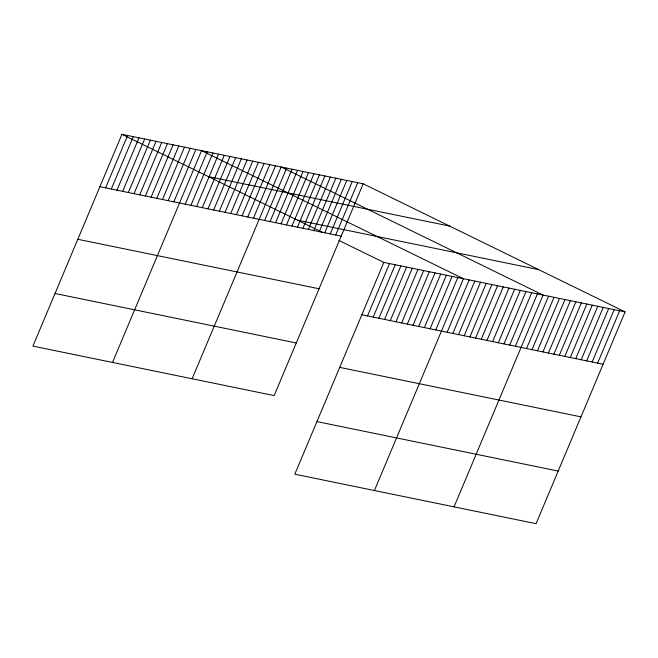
<?xml version="1.0" encoding="UTF-8"?>
<svg xmlns="http://www.w3.org/2000/svg" width="658" height="658" viewBox="0 0 658 658"><rect width="100%" height="100%" fill="white"/><g stroke="black" fill="none" stroke-linecap="round" stroke-linejoin="round"><path stroke-width="0.99" d="M363.183 183.804L121.927 134.322L32.9 346.108L274.156 395.59L363.183 183.804L625.1 311.892L536.073 523.678L294.817 474.196L383.844 262.41L625.1 311.892M105.609 187.843L127.611 135.49M111.292 189.011L133.303 136.658M116.976 190.17L138.986 137.818M122.668 191.338L144.67 138.986M128.351 192.506L150.361 140.154M134.043 193.674L156.045 141.322M139.726 194.842L161.736 142.49M145.41 196.002L167.42 143.65M151.101 197.17L173.103 144.818M156.785 198.338L178.795 145.986M162.477 199.506L184.479 147.153M168.16 200.674L190.17 148.321M173.844 201.833L195.854 149.481M112.518 362.435L201.537 150.649L463.454 278.745L374.435 490.523M185.219 204.169L207.229 151.817M190.91 205.337L212.912 152.985M196.594 206.505L218.604 154.153M202.277 207.665L224.288 155.313M207.969 208.833L229.971 156.481M213.653 210.001L235.663 157.649M219.344 211.169L241.346 158.817M225.028 212.337L247.038 159.984M230.711 213.496L252.721 161.144M236.403 214.664L258.405 162.312M242.086 215.832L264.097 163.48M247.778 217L269.78 164.648M253.462 218.168L275.472 165.816M192.128 378.761L281.155 166.976L543.072 295.072L454.045 506.857M264.615 220.455L286.625 168.103M270.084 221.573L292.094 169.221M275.554 222.692L297.564 170.34M281.024 223.819L303.034 171.467M286.493 224.937L308.495 172.585M291.963 226.064L313.965 173.712M297.432 227.183L319.434 174.831M302.894 228.301L324.904 175.949M308.363 229.428L330.374 177.076M313.833 230.547L335.843 178.195M319.303 231.665L341.313 179.313M324.772 232.792L346.774 180.44M330.242 233.911L352.244 181.559M335.712 235.029L357.713 182.677M367.526 315.93L389.528 263.578M373.209 317.098L395.219 264.746M378.893 318.266L400.903 265.914M384.585 319.434L406.586 267.082M390.268 320.594L412.278 268.242M395.96 321.762L417.962 269.41M401.643 322.93L423.653 270.578M407.327 324.098L429.337 271.746M413.018 325.266L435.02 272.914M418.702 326.426L440.712 274.073M424.394 327.594L446.395 275.241M430.077 328.761L452.087 276.409M435.76 329.929L457.771 277.577M447.136 332.257L469.146 279.905M452.827 333.425L474.829 281.073M458.511 334.593L480.521 282.241M464.194 335.761L486.204 283.409M469.886 336.929L491.888 284.577M475.57 338.089L497.58 285.736M481.261 339.257L503.263 286.904M486.945 340.425L508.955 288.072M492.628 341.592L514.638 289.24M498.32 342.76L520.322 290.408M504.003 343.92L526.013 291.568M509.695 345.088L531.697 292.736M515.379 346.256L537.389 293.904M526.532 348.543L548.542 296.19M532.001 349.669L554.011 297.317M537.471 350.788L559.481 298.436M542.94 351.907L564.951 299.555M548.41 353.033L570.412 300.681M553.88 354.152L575.882 301.8M559.341 355.271L581.351 302.919M564.811 356.397L586.821 304.045M570.28 357.516L592.29 305.164M575.75 358.635L597.76 306.283M581.22 359.762L603.23 307.409M586.689 360.88L608.691 308.528M592.159 361.999L614.161 309.647M597.629 363.126L619.63 310.773M208.356 176.591L449.62 226.072M297.408 220.142L538.663 269.624M99.917 186.675L341.173 236.156M77.8 239.29L319.056 288.763M361.834 314.763L603.09 364.244M55.017 293.493L296.273 342.974M339.717 367.378L580.973 416.859M316.934 421.589L558.19 471.062M121.927 134.322L322.478 232.397M338.895 240.433L383.844 262.41"/></g></svg>
